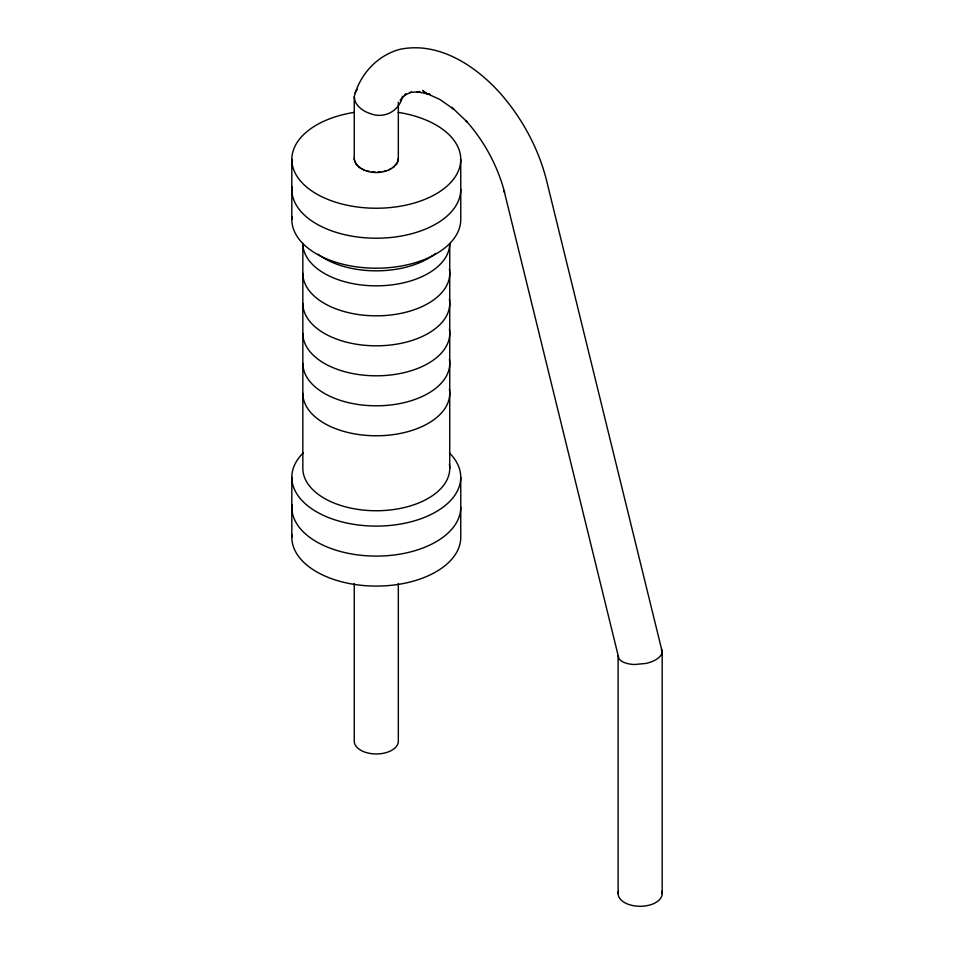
<?xml version="1.0" encoding="UTF-8"?>
<svg xmlns="http://www.w3.org/2000/svg" width="954" height="954" viewBox="0 0 954 954"><rect width="100%" height="100%" fill="white"/><g stroke="black" fill="none" stroke-linecap="round" stroke-linejoin="round"><path stroke-width="1.43" d="M398.331 102.221L398.331 159.461C393.155 176.895 359.419 176.895 354.256 159.461L354.256 96.759C359.825 74.329 377.414 55.308 400 49.31C437.707 41.547 473.542 64.443 498.143 90.964L499.3 92.204C521.313 116.96 537.674 146.618 546.117 178.696L662.183 651.63L662.183 893.576M354.256 159.461L354.387 158.042M397.102 163.42L396.005 164.947M397.794 161.81L398.164 160.177M402.516 96.306C399.559 111.01 384.367 119.035 370.581 113.705A22.968 15.753 11.8 0 1 355.007 100.85L354.256 96.759M355.007 92.848L357.201 89.39M394.622 166.39L392.881 167.701M400.108 100.158L405.951 94.315M406.082 93.85L404.269 95.34L411.579 92.001M390.89 168.894L388.612 169.907M386.167 170.754L383.52 171.386M380.765 171.851L377.927 172.066M409.671 92.526L419.677 91.667M419.641 91.596L416.719 91.691L429.586 94.315A21.966 15.037 -71.6 0 1 422.729 90.475L426.152 93.134A22.037 16.027 -78.5 0 0 430.147 94.422M375.065 172.09L372.227 171.875M369.436 171.482L366.801 170.849M364.285 170.05L362.019 169.037M425.842 93.063L439.806 99.443L453.77 109.185L467.126 121.897L465.969 120.657C484.238 141.156 497.63 165.829 504.583 192.41L504.046 190.585L618.86 658.403A22.562 10.792 -7.3 0 0 634.446 664.509L645.858 663.459A21.799 10.434 -7.3 0 0 661.432 654.456L662.183 651.63L661.432 648.935M359.956 167.892L358.215 166.58M356.736 165.161L355.639 163.635M453.448 108.887L451.969 107.349A21.966 9.778 -50.6 0 0 453.77 109.197M354.84 162.049L354.471 160.415M398.104 158.519L398.331 159.461M618.109 655.72L618.109 893.576M460.758 159.461L460.758 219.444A84.477 48.773 0 0 1 373.849 268.193A84.477 48.773 0 0 1 291.96 216.618M460.758 477.346L460.758 537.317A84.477 48.773 0 0 1 373.849 586.066A84.477 48.773 0 0 1 291.96 534.49M449.739 468.342L449.739 243.437A73.458 42.405 0 0 1 376.293 285.842A73.458 42.405 0 0 1 302.835 243.437L302.835 468.342A73.458 42.405 0 0 0 379.883 510.7A73.458 42.405 0 0 0 449.394 464.193M398.331 583.466L398.331 741.234A22.037 12.724 0 0 1 376.293 753.958A22.037 12.724 0 0 1 354.256 741.234L354.256 583.466M291.817 159.461L291.817 219.444M291.817 477.346L291.817 537.317M449.394 329.249A73.458 42.405 0 0 1 379.883 375.757A73.458 42.405 0 0 1 302.835 333.399M449.394 359.241A73.458 42.405 0 0 1 379.883 405.748A73.458 42.405 0 0 1 302.835 363.391M449.394 299.258A73.458 42.405 0 0 1 379.883 345.765A73.458 42.405 0 0 1 302.835 303.408M449.394 269.267A73.458 42.405 0 0 1 379.883 315.774A73.458 42.405 0 0 1 302.835 273.416M435.716 253.359A73.458 42.405 0 0 1 318.016 254.253M460.758 189.452A84.477 48.773 0 0 1 373.849 238.202A84.477 48.773 0 0 1 291.96 186.626M398.152 112.357A84.477 48.773 0 0 1 445.482 187.437A84.477 48.773 0 0 1 307.093 187.437A84.477 48.773 0 0 1 354.423 112.357M460.758 507.325A84.477 48.773 0 0 1 373.849 556.075A84.477 48.773 0 0 1 291.96 504.511M449.441 452.959A84.477 48.773 0 0 1 376.293 526.107A84.477 48.773 0 0 1 303.133 452.959M449.394 389.22A73.458 42.405 0 0 1 379.883 435.728A73.458 42.405 0 0 1 302.835 393.37M661.849 891.37A22.037 12.724 0 0 1 640.146 906.3A22.037 12.724 0 0 1 618.442 891.37"/></g></svg>
